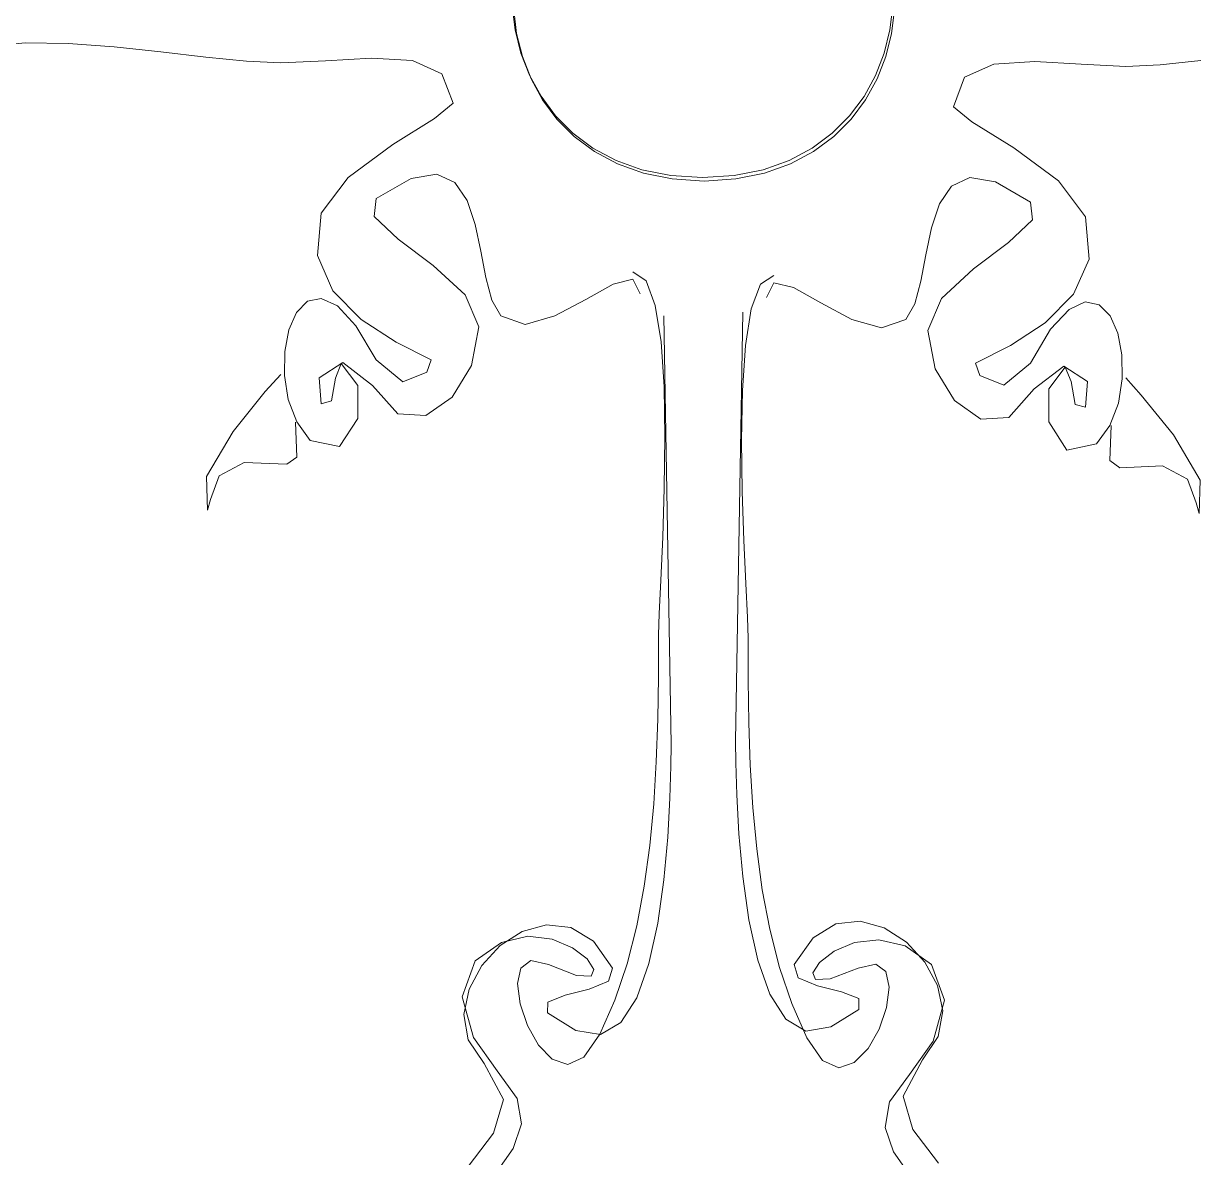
# Model space of a CAD drawing. Header units: centimetres. Extents: x 134057 to 145613, y 5028 to 39996.
# Drawn here: x 135511.4 to 135562.4, y 11377.2 to 11426.4 of the extents above; entities that cross this region are included whole.
import ezdxf

# ---------------------------------------------------------------- set-up
doc = ezdxf.new("R2010")
doc.units = ezdxf.units.CM
doc.layers.add('TEXT', color=3, linetype='Continuous', lineweight=20)

msp = doc.modelspace()

# ---------------------------------------------------------------- linework, layer by layer
at = {"layer": 'TEXT', "color": 2, "linetype": 'Continuous', "lineweight": 9}
for p, q in [((135532.703, 11426.151), (135532.578, 11427.179)), ((135532.703, 11426.151), (135532.578, 11427.179)), ((135532.767, 11426.002), (135532.643, 11427.029)), ((135532.767, 11426.002), (135532.643, 11427.029)), ((135549.081, 11427.177), (135548.956, 11426.149)), ((135549.081, 11427.177), (135548.956, 11426.149)), ((135549.146, 11427.028), (135549.021, 11426)), ((135549.146, 11427.028), (135549.021, 11426)), ((135532.953, 11425.147), (135532.703, 11426.151)), ((135532.953, 11425.147), (135532.703, 11426.151)), ((135533.017, 11424.997), (135532.767, 11426.002)), ((135533.017, 11424.997), (135532.767, 11426.002)), ((135548.956, 11426.149), (135548.706, 11425.145)), ((135548.956, 11426.149), (135548.706, 11425.145)), ((135549.021, 11426), (135548.771, 11424.996)), ((135549.021, 11426), (135548.771, 11424.996)), ((135509.835, 11425.432), (135511.457, 11425.589)), ((135509.835, 11425.432), (135511.457, 11425.589)), ((135511.457, 11425.589), (135513.318, 11425.563)), ((135511.457, 11425.589), (135513.318, 11425.563)), ((135513.318, 11425.563), (135515.313, 11425.412)), ((135513.318, 11425.563), (135515.313, 11425.412)), ((135515.313, 11425.412), (135517.337, 11425.195)), ((135515.313, 11425.412), (135517.337, 11425.195)), ((135517.337, 11425.195), (135519.287, 11424.968)), ((135517.337, 11425.195), (135519.287, 11424.968)), ((135519.287, 11424.968), (135521.058, 11424.789)), ((135519.287, 11424.968), (135521.058, 11424.789)), ((135524.484, 11424.81), (135526.482, 11424.925)), ((135524.484, 11424.81), (135526.482, 11424.925)), ((135526.482, 11424.925), (135528.258, 11424.82)), ((135526.482, 11424.925), (135528.258, 11424.82)), ((135528.258, 11424.82), (135529.532, 11424.249)), ((135528.258, 11424.82), (135529.532, 11424.249)), ((135533.328, 11424.182), (135532.953, 11425.147)), ((135533.328, 11424.182), (135532.953, 11425.147)), ((135533.392, 11424.032), (135533.017, 11424.997)), ((135533.392, 11424.032), (135533.017, 11424.997)), ((135548.706, 11425.145), (135548.331, 11424.18)), ((135548.706, 11425.145), (135548.331, 11424.18)), ((135548.771, 11424.996), (135548.395, 11424.03)), ((135548.771, 11424.996), (135548.395, 11424.03)), ((135562.437, 11424.818), (135560.665, 11424.64)), ((135562.437, 11424.818), (135560.665, 11424.64)), ((135521.058, 11424.789), (135522.546, 11424.717)), ((135521.058, 11424.789), (135522.546, 11424.717)), ((135522.546, 11424.717), (135524.484, 11424.81)), ((135522.546, 11424.717), (135524.484, 11424.81)), ((135553.465, 11424.67), (135552.192, 11424.099)), ((135553.465, 11424.67), (135552.192, 11424.099)), ((135555.242, 11424.776), (135553.465, 11424.67)), ((135555.242, 11424.776), (135553.465, 11424.67)), ((135557.24, 11424.66), (135555.242, 11424.776)), ((135557.24, 11424.66), (135555.242, 11424.776)), ((135559.177, 11424.567), (135557.24, 11424.66)), ((135559.177, 11424.567), (135557.24, 11424.66)), ((135560.665, 11424.64), (135559.177, 11424.567)), ((135560.665, 11424.64), (135559.177, 11424.567)), ((135529.532, 11424.249), (135530.019, 11422.968)), ((135529.532, 11424.249), (135530.019, 11422.968)), ((135533.828, 11423.271), (135533.328, 11424.182)), ((135533.828, 11423.271), (135533.328, 11424.182)), ((135533.892, 11423.122), (135533.392, 11424.032)), ((135533.892, 11423.122), (135533.392, 11424.032)), ((135548.331, 11424.18), (135547.831, 11423.27)), ((135548.331, 11424.18), (135547.831, 11423.27)), ((135548.395, 11424.03), (135547.895, 11423.12)), ((135548.395, 11424.03), (135547.895, 11423.12)), ((135552.192, 11424.099), (135551.705, 11422.818)), ((135552.192, 11424.099), (135551.705, 11422.818)), ((135530.019, 11422.968), (135529.214, 11422.312)), ((135530.019, 11422.968), (135529.214, 11422.312)), ((135534.453, 11422.431), (135533.828, 11423.271)), ((135534.453, 11422.431), (135533.828, 11423.271)), ((135534.517, 11422.282), (135533.892, 11423.122)), ((135534.517, 11422.282), (135533.892, 11423.122)), ((135547.831, 11423.27), (135547.206, 11422.43)), ((135547.831, 11423.27), (135547.206, 11422.43)), ((135547.895, 11423.12), (135547.27, 11422.28)), ((135547.895, 11423.12), (135547.27, 11422.28)), ((135551.705, 11422.818), (135552.51, 11422.163)), ((135551.705, 11422.818), (135552.51, 11422.163)), ((135529.214, 11422.312), (135527.395, 11421.18)), ((135529.214, 11422.312), (135527.395, 11421.18)), ((135535.203, 11421.677), (135534.453, 11422.431)), ((135535.203, 11421.677), (135534.453, 11422.431)), ((135535.267, 11421.528), (135534.517, 11422.282)), ((135535.267, 11421.528), (135534.517, 11422.282)), ((135547.206, 11422.43), (135546.456, 11421.676)), ((135547.206, 11422.43), (135546.456, 11421.676)), ((135547.27, 11422.28), (135546.52, 11421.526)), ((135547.27, 11422.28), (135546.52, 11421.526)), ((135552.51, 11422.163), (135554.328, 11421.03)), ((135552.51, 11422.163), (135554.328, 11421.03)), ((135536.078, 11421.025), (135535.203, 11421.677)), ((135536.078, 11421.025), (135535.203, 11421.677)), ((135536.142, 11420.875), (135535.267, 11421.528)), ((135536.142, 11420.875), (135535.267, 11421.528)), ((135546.456, 11421.676), (135545.58, 11421.024)), ((135546.456, 11421.676), (135545.58, 11421.024)), ((135546.52, 11421.526), (135545.645, 11420.874)), ((135546.52, 11421.526), (135545.645, 11420.874)), ((135527.395, 11421.18), (135525.458, 11419.749)), ((135527.395, 11421.18), (135525.458, 11419.749)), ((135537.078, 11420.49), (135536.078, 11421.025)), ((135537.078, 11420.49), (135536.078, 11421.025)), ((135537.142, 11420.34), (135536.142, 11420.875)), ((135537.142, 11420.34), (135536.142, 11420.875)), ((135545.58, 11421.024), (135544.58, 11420.489)), ((135545.58, 11421.024), (135544.58, 11420.489)), ((135545.645, 11420.874), (135544.645, 11420.34)), ((135545.645, 11420.874), (135544.645, 11420.34)), ((135554.328, 11421.03), (135556.266, 11419.599)), ((135554.328, 11421.03), (135556.266, 11419.599)), ((135538.203, 11420.088), (135537.078, 11420.49)), ((135538.203, 11420.088), (135537.078, 11420.49)), ((135538.267, 11419.939), (135537.142, 11420.34)), ((135538.267, 11419.939), (135537.142, 11420.34)), ((135544.58, 11420.489), (135543.455, 11420.088)), ((135544.58, 11420.489), (135543.455, 11420.088)), ((135544.645, 11420.34), (135543.52, 11419.938)), ((135544.645, 11420.34), (135543.52, 11419.938)), ((135525.458, 11419.749), (135524.295, 11418.199)), ((135525.458, 11419.749), (135524.295, 11418.199)), ((135528.2, 11419.712), (135529.313, 11419.896)), ((135528.2, 11419.712), (135529.313, 11419.896)), ((135529.313, 11419.896), (135530.095, 11419.529)), ((135529.313, 11419.896), (135530.095, 11419.529)), ((135539.453, 11419.835), (135538.203, 11420.088)), ((135539.453, 11419.835), (135538.203, 11420.088)), ((135539.517, 11419.685), (135538.267, 11419.939)), ((135539.517, 11419.685), (135538.267, 11419.939)), ((135540.828, 11419.746), (135539.453, 11419.835)), ((135540.828, 11419.746), (135539.453, 11419.835)), ((135540.83, 11419.746), (135540.828, 11419.746)), ((135540.83, 11419.746), (135540.828, 11419.746)), ((135542.205, 11419.835), (135540.83, 11419.746)), ((135542.205, 11419.835), (135540.83, 11419.746)), ((135543.455, 11420.088), (135542.205, 11419.835)), ((135543.455, 11420.088), (135542.205, 11419.835)), ((135543.52, 11419.938), (135542.269, 11419.685)), ((135543.52, 11419.938), (135542.269, 11419.685)), ((135552.411, 11419.746), (135551.629, 11419.38)), ((135552.411, 11419.746), (135551.629, 11419.38)), ((135553.524, 11419.562), (135552.411, 11419.746)), ((135553.524, 11419.562), (135552.411, 11419.746)), ((135526.68, 11418.834), (135528.2, 11419.712)), ((135526.68, 11418.834), (135528.2, 11419.712)), ((135530.095, 11419.529), (135530.622, 11418.754)), ((135530.095, 11419.529), (135530.622, 11418.754)), ((135540.893, 11419.597), (135539.517, 11419.685)), ((135540.893, 11419.597), (135539.517, 11419.685)), ((135540.894, 11419.597), (135540.893, 11419.597)), ((135540.894, 11419.597), (135540.893, 11419.597)), ((135542.269, 11419.685), (135540.894, 11419.597)), ((135542.269, 11419.685), (135540.894, 11419.597)), ((135551.629, 11419.38), (135551.102, 11418.605)), ((135551.629, 11419.38), (135551.102, 11418.605)), ((135555.044, 11418.685), (135553.524, 11419.562)), ((135555.044, 11418.685), (135553.524, 11419.562)), ((135556.266, 11419.599), (135557.429, 11418.049)), ((135556.266, 11419.599), (135557.429, 11418.049)), ((135526.594, 11418.057), (135526.68, 11418.834)), ((135526.594, 11418.057), (135526.68, 11418.834)), ((135530.622, 11418.754), (135530.97, 11417.714)), ((135530.622, 11418.754), (135530.97, 11417.714)), ((135524.295, 11418.199), (135524.135, 11416.362)), ((135524.295, 11418.199), (135524.135, 11416.362)), ((135551.102, 11418.605), (135550.754, 11417.564)), ((135551.102, 11418.605), (135550.754, 11417.564)), ((135555.13, 11417.908), (135555.044, 11418.685)), ((135555.13, 11417.908), (135555.044, 11418.685)), ((135527.629, 11417.082), (135526.594, 11418.057)), ((135527.629, 11417.082), (135526.594, 11418.057)), ((135530.97, 11417.714), (135531.214, 11416.55)), ((135530.97, 11417.714), (135531.214, 11416.55)), ((135554.095, 11416.932), (135555.13, 11417.908)), ((135554.095, 11416.932), (135555.13, 11417.908)), ((135557.429, 11418.049), (135557.589, 11416.212)), ((135557.429, 11418.049), (135557.589, 11416.212)), ((135550.754, 11417.564), (135550.51, 11416.4)), ((135550.754, 11417.564), (135550.51, 11416.4)), ((135529.153, 11415.938), (135527.629, 11417.082)), ((135529.153, 11415.938), (135527.629, 11417.082)), ((135552.571, 11415.789), (135554.095, 11416.932)), ((135552.571, 11415.789), (135554.095, 11416.932)), ((135524.135, 11416.362), (135524.807, 11414.838)), ((135524.135, 11416.362), (135524.807, 11414.838)), ((135531.214, 11416.55), (135531.431, 11415.406)), ((135531.214, 11416.55), (135531.431, 11415.406)), ((135550.51, 11416.4), (135550.293, 11415.256)), ((135550.51, 11416.4), (135550.293, 11415.256)), ((135557.589, 11416.212), (135556.917, 11414.689)), ((135557.589, 11416.212), (135556.917, 11414.689)), ((135530.531, 11414.658), (135529.153, 11415.938)), ((135530.531, 11414.658), (135529.153, 11415.938)), ((135538.381, 11415.266), (135537.809, 11415.655)), ((135538.381, 11415.266), (135537.809, 11415.655)), ((135551.193, 11414.508), (135552.571, 11415.789)), ((135551.193, 11414.508), (135552.571, 11415.789)), ((135531.431, 11415.406), (135531.696, 11414.424)), ((135531.431, 11415.406), (135531.696, 11414.424)), ((135535.762, 11414.462), (135536.949, 11415.125)), ((135535.762, 11414.462), (135536.949, 11415.125)), ((135536.949, 11415.125), (135537.801, 11415.337)), ((135536.949, 11415.125), (135537.801, 11415.337)), ((135537.801, 11415.337), (135538.127, 11414.701)), ((135537.801, 11415.337), (135538.127, 11414.701)), ((135538.779, 11414.201), (135538.381, 11415.266)), ((135538.779, 11414.201), (135538.381, 11415.266)), ((135543.343, 11415.116), (135543.915, 11415.505)), ((135543.343, 11415.116), (135543.915, 11415.505)), ((135543.923, 11415.187), (135543.597, 11414.551)), ((135543.923, 11415.187), (135543.597, 11414.551)), ((135544.775, 11414.975), (135543.923, 11415.187)), ((135544.775, 11414.975), (135543.923, 11415.187)), ((135550.293, 11415.256), (135550.028, 11414.274)), ((135550.293, 11415.256), (135550.028, 11414.274)), ((135524.807, 11414.838), (135526.035, 11413.597)), ((135524.807, 11414.838), (135526.035, 11413.597)), ((135531.132, 11413.27), (135530.531, 11414.658)), ((135531.132, 11413.27), (135530.531, 11414.658)), ((135542.944, 11414.051), (135543.343, 11415.116)), ((135542.944, 11414.051), (135543.343, 11415.116)), ((135545.962, 11414.313), (135544.775, 11414.975)), ((135545.962, 11414.313), (135544.775, 11414.975)), ((135556.917, 11414.689), (135555.689, 11413.447)), ((135556.917, 11414.689), (135555.689, 11413.447)), ((135523.703, 11414.38), (135523.229, 11413.897)), ((135523.703, 11414.38), (135523.229, 11413.897)), ((135524.3, 11414.503), (135523.703, 11414.38)), ((135524.3, 11414.503), (135523.703, 11414.38)), ((135525.005, 11414.179), (135524.3, 11414.503)), ((135525.005, 11414.179), (135524.3, 11414.503)), ((135525.804, 11413.32), (135525.005, 11414.179)), ((135525.804, 11413.32), (135525.005, 11414.179)), ((135531.696, 11414.424), (135532.086, 11413.747)), ((135531.696, 11414.424), (135532.086, 11413.747)), ((135534.429, 11413.747), (135535.762, 11414.462)), ((135534.429, 11413.747), (135535.762, 11414.462)), ((135539.031, 11412.616), (135538.779, 11414.201)), ((135539.031, 11412.616), (135538.779, 11414.201)), ((135547.295, 11413.597), (135545.962, 11414.313)), ((135547.295, 11413.597), (135545.962, 11414.313)), ((135550.028, 11414.274), (135549.638, 11413.597)), ((135550.028, 11414.274), (135549.638, 11413.597)), ((135550.592, 11413.12), (135551.193, 11414.508)), ((135550.592, 11413.12), (135551.193, 11414.508)), ((135556.719, 11414.029), (135557.424, 11414.353)), ((135556.719, 11414.029), (135557.424, 11414.353)), ((135557.424, 11414.353), (135558.021, 11414.23)), ((135557.424, 11414.353), (135558.021, 11414.23)), ((135558.021, 11414.23), (135558.495, 11413.748)), ((135558.021, 11414.23), (135558.495, 11413.748)), ((135523.229, 11413.897), (135522.894, 11413.142)), ((135523.229, 11413.897), (135522.894, 11413.142)), ((135526.035, 11413.597), (135527.546, 11412.607)), ((135526.035, 11413.597), (135527.546, 11412.607)), ((135532.086, 11413.747), (135533.14, 11413.376)), ((135532.086, 11413.747), (135533.14, 11413.376)), ((135533.14, 11413.376), (135534.429, 11413.747)), ((135533.14, 11413.376), (135534.429, 11413.747)), ((135539.145, 11413.756), (135539.463, 11395.155)), ((135539.145, 11413.756), (135539.463, 11395.155)), ((135542.578, 11413.906), (135542.26, 11395.305)), ((135542.578, 11413.906), (135542.26, 11395.305)), ((135542.693, 11412.466), (135542.944, 11414.051)), ((135542.693, 11412.466), (135542.944, 11414.051)), ((135548.584, 11413.226), (135547.295, 11413.597)), ((135548.584, 11413.226), (135547.295, 11413.597)), ((135549.638, 11413.597), (135548.584, 11413.226)), ((135549.638, 11413.597), (135548.584, 11413.226)), ((135555.92, 11413.17), (135556.719, 11414.029)), ((135555.92, 11413.17), (135556.719, 11414.029)), ((135558.495, 11413.748), (135558.83, 11412.992)), ((135558.495, 11413.748), (135558.83, 11412.992)), ((135522.894, 11413.142), (135522.712, 11412.202)), ((135522.894, 11413.142), (135522.712, 11412.202)), ((135526.68, 11411.839), (135525.804, 11413.32)), ((135526.68, 11411.839), (135525.804, 11413.32)), ((135530.805, 11411.601), (135531.132, 11413.27)), ((135530.805, 11411.601), (135531.132, 11413.27)), ((135550.919, 11411.452), (135550.592, 11413.12)), ((135550.919, 11411.452), (135550.592, 11413.12)), ((135555.689, 11413.447), (135554.178, 11412.458)), ((135555.689, 11413.447), (135554.178, 11412.458)), ((135555.044, 11411.69), (135555.92, 11413.17)), ((135555.044, 11411.69), (135555.92, 11413.17)), ((135527.546, 11412.607), (135529.065, 11411.839)), ((135527.546, 11412.607), (135529.065, 11411.839)), ((135539.162, 11410.664), (135539.031, 11412.616)), ((135539.162, 11410.664), (135539.031, 11412.616)), ((135558.83, 11412.992), (135559.012, 11412.052)), ((135558.83, 11412.992), (135559.012, 11412.052)), ((135522.712, 11412.202), (135522.698, 11411.165)), ((135522.712, 11412.202), (135522.698, 11411.165)), ((135542.562, 11410.514), (135542.693, 11412.466)), ((135542.562, 11410.514), (135542.693, 11412.466)), ((135554.178, 11412.458), (135552.659, 11411.69)), ((135554.178, 11412.458), (135552.659, 11411.69)), ((135524.201, 11411.056), (135525.237, 11411.721)), ((135524.201, 11411.056), (135525.237, 11411.721)), ((135525.167, 11411.675), (135524.911, 11411.044)), ((135525.167, 11411.675), (135524.911, 11411.044)), ((135525.885, 11410.726), (135525.167, 11411.675)), ((135525.885, 11410.726), (135525.167, 11411.675)), ((135525.237, 11411.721), (135526.521, 11410.726)), ((135525.237, 11411.721), (135526.521, 11410.726)), ((135527.828, 11410.885), (135526.68, 11411.839)), ((135527.828, 11410.885), (135526.68, 11411.839)), ((135529.065, 11411.839), (135528.871, 11411.309)), ((135529.065, 11411.839), (135528.871, 11411.309)), ((135529.967, 11410.223), (135530.805, 11411.601)), ((135529.967, 11410.223), (135530.805, 11411.601)), ((135552.659, 11411.69), (135552.853, 11411.16)), ((135552.659, 11411.69), (135552.853, 11411.16)), ((135553.896, 11410.736), (135555.044, 11411.69)), ((135553.896, 11410.736), (135555.044, 11411.69)), ((135556.486, 11411.572), (135555.203, 11410.577)), ((135556.486, 11411.572), (135555.203, 11410.577)), ((135557.523, 11410.906), (135556.486, 11411.572)), ((135557.523, 11410.906), (135556.486, 11411.572)), ((135559.012, 11412.052), (135559.026, 11411.015)), ((135559.012, 11412.052), (135559.026, 11411.015)), ((135522.546, 11411.203), (135521.871, 11410.463)), ((135522.546, 11411.203), (135521.871, 11410.463)), ((135522.698, 11411.165), (135522.868, 11410.117)), ((135522.698, 11411.165), (135522.868, 11410.117)), ((135524.295, 11409.931), (135524.201, 11411.056)), ((135524.295, 11409.931), (135524.201, 11411.056)), ((135524.911, 11411.044), (135524.745, 11410.056)), ((135524.911, 11411.044), (135524.745, 11410.056)), ((135528.871, 11411.309), (135527.828, 11410.885)), ((135528.871, 11411.309), (135527.828, 11410.885)), ((135551.757, 11410.073), (135550.919, 11411.452)), ((135551.757, 11410.073), (135550.919, 11411.452)), ((135552.853, 11411.16), (135553.896, 11410.736)), ((135552.853, 11411.16), (135553.896, 11410.736)), ((135555.839, 11410.577), (135556.557, 11411.526)), ((135555.839, 11410.577), (135556.557, 11411.526)), ((135556.557, 11411.526), (135556.812, 11410.895)), ((135556.557, 11411.526), (135556.812, 11410.895)), ((135559.177, 11411.054), (135559.853, 11410.313)), ((135559.177, 11411.054), (135559.853, 11410.313)), ((135525.879, 11409.295), (135525.885, 11410.726)), ((135525.879, 11409.295), (135525.885, 11410.726)), ((135526.521, 11410.726), (135527.611, 11409.495)), ((135526.521, 11410.726), (135527.611, 11409.495)), ((135539.2, 11408.501), (135539.162, 11410.664)), ((135539.2, 11408.501), (135539.162, 11410.664)), ((135555.203, 11410.577), (135554.113, 11409.345)), ((135555.203, 11410.577), (135554.113, 11409.345)), ((135555.845, 11409.146), (135555.839, 11410.577)), ((135555.845, 11409.146), (135555.839, 11410.577)), ((135556.812, 11410.895), (135556.979, 11409.906)), ((135556.812, 11410.895), (135556.979, 11409.906)), ((135557.429, 11409.782), (135557.523, 11410.906)), ((135557.429, 11409.782), (135557.523, 11410.906)), ((135559.026, 11411.015), (135558.856, 11409.967)), ((135559.026, 11411.015), (135558.856, 11409.967)), ((135521.871, 11410.463), (135520.48, 11408.739)), ((135521.871, 11410.463), (135520.48, 11408.739)), ((135522.868, 11410.117), (135523.236, 11409.147)), ((135522.868, 11410.117), (135523.236, 11409.147)), ((135524.745, 11410.056), (135524.295, 11409.931)), ((135524.745, 11410.056), (135524.295, 11409.931)), ((135528.831, 11409.424), (135529.967, 11410.223)), ((135528.831, 11409.424), (135529.967, 11410.223)), ((135542.524, 11408.351), (135542.562, 11410.514)), ((135542.524, 11408.351), (135542.562, 11410.514)), ((135552.893, 11409.274), (135551.757, 11410.073)), ((135552.893, 11409.274), (135551.757, 11410.073)), ((135559.853, 11410.313), (135561.244, 11408.589)), ((135559.853, 11410.313), (135561.244, 11408.589)), ((135556.979, 11409.906), (135557.429, 11409.782)), ((135556.979, 11409.906), (135557.429, 11409.782)), ((135558.856, 11409.967), (135558.487, 11408.997)), ((135558.856, 11409.967), (135558.487, 11408.997)), ((135523.241, 11407.623), (135523.182, 11409.136)), ((135523.241, 11407.623), (135523.182, 11409.136)), ((135523.236, 11409.147), (135523.818, 11408.342)), ((135523.236, 11409.147), (135523.818, 11408.342)), ((135525.096, 11408.077), (135525.879, 11409.295)), ((135525.096, 11408.077), (135525.879, 11409.295)), ((135527.611, 11409.495), (135528.831, 11409.424)), ((135527.611, 11409.495), (135528.831, 11409.424)), ((135554.113, 11409.345), (135552.893, 11409.274)), ((135554.113, 11409.345), (135552.893, 11409.274)), ((135556.628, 11407.927), (135555.845, 11409.146)), ((135556.628, 11407.927), (135555.845, 11409.146)), ((135558.487, 11408.997), (135557.906, 11408.192)), ((135558.487, 11408.997), (135557.906, 11408.192)), ((135520.48, 11408.739), (135519.327, 11406.777)), ((135520.48, 11408.739), (135519.327, 11406.777)), ((135539.171, 11406.28), (135539.2, 11408.501)), ((135539.171, 11406.28), (135539.2, 11408.501)), ((135558.483, 11407.473), (135558.541, 11408.987)), ((135558.483, 11407.473), (135558.541, 11408.987)), ((135561.244, 11408.589), (135562.397, 11406.627)), ((135561.244, 11408.589), (135562.397, 11406.627)), ((135523.818, 11408.342), (135525.096, 11408.077)), ((135523.818, 11408.342), (135525.096, 11408.077)), ((135542.553, 11406.13), (135542.524, 11408.351)), ((135542.553, 11406.13), (135542.524, 11408.351)), ((135557.906, 11408.192), (135556.628, 11407.927)), ((135557.906, 11408.192), (135556.628, 11407.927)), ((135522.806, 11407.311), (135523.241, 11407.623)), ((135522.806, 11407.311), (135523.241, 11407.623)), ((135558.918, 11407.161), (135558.483, 11407.473)), ((135558.918, 11407.161), (135558.483, 11407.473)), ((135519.873, 11406.816), (135520.957, 11407.388)), ((135519.873, 11406.816), (135520.957, 11407.388)), ((135520.957, 11407.388), (135522.806, 11407.311)), ((135520.957, 11407.388), (135522.806, 11407.311)), ((135560.767, 11407.238), (135558.918, 11407.161)), ((135560.767, 11407.238), (135558.918, 11407.161)), ((135561.851, 11406.667), (135560.767, 11407.238)), ((135561.851, 11406.667), (135560.767, 11407.238)), ((135519.327, 11406.777), (135519.367, 11405.321)), ((135519.327, 11406.777), (135519.367, 11405.321)), ((135519.496, 11405.786), (135519.873, 11406.816)), ((135519.496, 11405.786), (135519.873, 11406.816)), ((135562.228, 11405.636), (135561.851, 11406.667)), ((135562.228, 11405.636), (135561.851, 11406.667)), ((135562.397, 11406.627), (135562.357, 11405.171)), ((135562.397, 11406.627), (135562.357, 11405.171)), ((135539.102, 11404.156), (135539.171, 11406.28)), ((135539.102, 11404.156), (135539.171, 11406.28)), ((135542.622, 11404.007), (135542.553, 11406.13)), ((135542.622, 11404.007), (135542.553, 11406.13)), ((135519.367, 11405.321), (135519.496, 11405.786)), ((135519.367, 11405.321), (135519.496, 11405.786)), ((135562.357, 11405.171), (135562.228, 11405.636)), ((135562.357, 11405.171), (135562.228, 11405.636)), ((135539.02, 11402.285), (135539.102, 11404.156)), ((135539.02, 11402.285), (135539.102, 11404.156)), ((135542.704, 11402.135), (135542.622, 11404.007)), ((135542.704, 11402.135), (135542.622, 11404.007)), ((135538.951, 11400.82), (135539.02, 11402.285)), ((135538.951, 11400.82), (135539.02, 11402.285)), ((135542.773, 11400.67), (135542.704, 11402.135)), ((135542.773, 11400.67), (135542.704, 11402.135)), ((135538.922, 11399.915), (135538.951, 11400.82)), ((135538.922, 11399.915), (135538.951, 11400.82)), ((135542.802, 11399.766), (135542.773, 11400.67)), ((135542.802, 11399.766), (135542.773, 11400.67)), ((135538.915, 11398.091), (135538.922, 11399.915)), ((135538.915, 11398.091), (135538.922, 11399.915)), ((135542.809, 11397.941), (135542.802, 11399.766)), ((135542.809, 11397.941), (135542.802, 11399.766)), ((135538.886, 11396.251), (135538.915, 11398.091)), ((135538.886, 11396.251), (135538.915, 11398.091)), ((135542.838, 11396.101), (135542.809, 11397.941)), ((135542.838, 11396.101), (135542.809, 11397.941)), ((135538.823, 11394.409), (135538.886, 11396.251)), ((135538.823, 11394.409), (135538.886, 11396.251)), ((135542.901, 11394.26), (135542.838, 11396.101)), ((135542.901, 11394.26), (135542.838, 11396.101)), ((135542.26, 11395.305), (135542.269, 11394.365)), ((135542.26, 11395.305), (135542.269, 11394.365)), ((135539.463, 11395.155), (135539.455, 11394.216)), ((135539.463, 11395.155), (135539.455, 11394.216)), ((135538.713, 11392.579), (135538.823, 11394.409)), ((135538.713, 11392.579), (135538.823, 11394.409)), ((135539.455, 11394.216), (135539.415, 11392.828)), ((135539.455, 11394.216), (135539.415, 11392.828)), ((135542.269, 11394.365), (135542.309, 11392.977)), ((135542.269, 11394.365), (135542.309, 11392.977)), ((135543.011, 11392.43), (135542.901, 11394.26)), ((135543.011, 11392.43), (135542.901, 11394.26)), ((135539.415, 11392.828), (135539.322, 11391.134)), ((135539.415, 11392.828), (135539.322, 11391.134)), ((135542.309, 11392.977), (135542.402, 11391.284)), ((135542.309, 11392.977), (135542.402, 11391.284)), ((135538.544, 11390.774), (135538.713, 11392.579)), ((135538.544, 11390.774), (135538.713, 11392.579)), ((135543.18, 11390.624), (135543.011, 11392.43)), ((135543.18, 11390.624), (135543.011, 11392.43)), ((135542.402, 11391.284), (135542.571, 11389.429)), ((135542.402, 11391.284), (135542.571, 11389.429)), ((135538.304, 11389.007), (135538.544, 11390.774)), ((135538.304, 11389.007), (135538.544, 11390.774)), ((135539.322, 11391.134), (135539.153, 11389.279)), ((135539.322, 11391.134), (135539.153, 11389.279)), ((135543.42, 11388.857), (135543.18, 11390.624)), ((135543.42, 11388.857), (135543.18, 11390.624)), ((135539.153, 11389.279), (135538.887, 11387.405)), ((135539.153, 11389.279), (135538.887, 11387.405)), ((135542.571, 11389.429), (135542.837, 11387.554)), ((135542.571, 11389.429), (135542.837, 11387.554)), ((135537.979, 11387.291), (135538.304, 11389.007)), ((135537.979, 11387.291), (135538.304, 11389.007)), ((135543.745, 11387.141), (135543.42, 11388.857)), ((135543.745, 11387.141), (135543.42, 11388.857)), ((135534.065, 11387.339), (135533.015, 11387.047)), ((135534.065, 11387.339), (135533.015, 11387.047)), ((135535.12, 11387.225), (135534.065, 11387.339)), ((135535.12, 11387.225), (135534.065, 11387.339)), ((135536.098, 11386.625), (135535.12, 11387.225)), ((135536.098, 11386.625), (135535.12, 11387.225)), ((135537.558, 11385.64), (135537.979, 11387.291)), ((135537.558, 11385.64), (135537.979, 11387.291)), ((135538.887, 11387.405), (135538.502, 11385.654)), ((135538.887, 11387.405), (135538.502, 11385.654)), ((135542.837, 11387.554), (135543.222, 11385.804)), ((135542.837, 11387.554), (135543.222, 11385.804)), ((135544.165, 11385.49), (135543.745, 11387.141)), ((135544.165, 11385.49), (135543.745, 11387.141)), ((135545.625, 11386.775), (135546.604, 11387.375)), ((135545.625, 11386.775), (135546.604, 11387.375)), ((135546.604, 11387.375), (135547.659, 11387.488)), ((135546.604, 11387.375), (135547.659, 11387.488)), ((135547.659, 11387.488), (135548.709, 11387.197)), ((135547.659, 11387.488), (135548.709, 11387.197)), ((135548.709, 11387.197), (135549.673, 11386.581)), ((135548.709, 11387.197), (135549.673, 11386.581)), ((135530.973, 11385.766), (135532.113, 11386.566)), ((135530.973, 11385.766), (135532.113, 11386.566)), ((135533.015, 11387.047), (135532.051, 11386.431)), ((135533.015, 11387.047), (135532.051, 11386.431)), ((135532.113, 11386.566), (135533.252, 11386.836)), ((135532.113, 11386.566), (135533.252, 11386.836)), ((135533.252, 11386.836), (135534.305, 11386.714)), ((135533.252, 11386.836), (135534.305, 11386.714)), ((135534.305, 11386.714), (135535.19, 11386.341)), ((135534.305, 11386.714), (135535.19, 11386.341)), ((135536.92, 11385.457), (135536.098, 11386.625)), ((135536.92, 11385.457), (135536.098, 11386.625)), ((135544.804, 11385.607), (135545.625, 11386.775)), ((135544.804, 11385.607), (135545.625, 11386.775)), ((135547.418, 11386.564), (135546.533, 11386.191)), ((135547.418, 11386.564), (135546.533, 11386.191)), ((135548.472, 11386.686), (135547.418, 11386.564)), ((135548.472, 11386.686), (135547.418, 11386.564)), ((135549.611, 11386.417), (135548.472, 11386.686)), ((135549.611, 11386.417), (135548.472, 11386.686)), ((135549.673, 11386.581), (135550.47, 11385.721)), ((135549.673, 11386.581), (135550.47, 11385.721)), ((135532.051, 11386.431), (135531.253, 11385.572)), ((135532.051, 11386.431), (135531.253, 11385.572)), ((135535.19, 11386.341), (135535.823, 11385.856)), ((135535.19, 11386.341), (135535.823, 11385.856)), ((135546.533, 11386.191), (135545.901, 11385.707)), ((135546.533, 11386.191), (135545.901, 11385.707)), ((135550.751, 11385.616), (135549.611, 11386.417)), ((135550.751, 11385.616), (135549.611, 11386.417)), ((135530.407, 11384.211), (135530.973, 11385.766)), ((135530.407, 11384.211), (135530.973, 11385.766)), ((135531.253, 11385.572), (135530.704, 11384.55)), ((135531.253, 11385.572), (135530.704, 11384.55)), ((135533.382, 11385.784), (135532.949, 11385.461)), ((135533.382, 11385.784), (135532.949, 11385.461)), ((135534.152, 11385.607), (135533.382, 11385.784)), ((135534.152, 11385.607), (135533.382, 11385.784)), ((135535.367, 11385.136), (135534.152, 11385.607)), ((135535.367, 11385.136), (135534.152, 11385.607)), ((135535.823, 11385.856), (135536.119, 11385.401)), ((135535.823, 11385.856), (135536.119, 11385.401)), ((135537.029, 11384.067), (135537.558, 11385.64)), ((135537.029, 11384.067), (135537.558, 11385.64)), ((135538.502, 11385.654), (135537.975, 11384.171)), ((135538.502, 11385.654), (135537.975, 11384.171)), ((135543.222, 11385.804), (135543.748, 11384.321)), ((135543.222, 11385.804), (135543.748, 11384.321)), ((135544.977, 11385.042), (135544.804, 11385.607)), ((135544.977, 11385.042), (135544.804, 11385.607)), ((135545.901, 11385.707), (135545.605, 11385.251)), ((135545.901, 11385.707), (135545.605, 11385.251)), ((135547.572, 11385.457), (135548.342, 11385.634)), ((135547.572, 11385.457), (135548.342, 11385.634)), ((135548.342, 11385.634), (135548.775, 11385.311)), ((135548.342, 11385.634), (135548.775, 11385.311)), ((135550.47, 11385.721), (135551.02, 11384.7)), ((135550.47, 11385.721), (135551.02, 11384.7)), ((135551.317, 11384.062), (135550.751, 11385.616)), ((135551.317, 11384.062), (135550.751, 11385.616)), ((135532.949, 11385.461), (135532.81, 11384.784)), ((135532.949, 11385.461), (135532.81, 11384.784)), ((135535.995, 11385.114), (135535.367, 11385.136)), ((135535.995, 11385.114), (135535.367, 11385.136)), ((135536.119, 11385.401), (135535.995, 11385.114)), ((135536.119, 11385.401), (135535.995, 11385.114)), ((135536.747, 11384.893), (135536.92, 11385.457)), ((135536.747, 11384.893), (135536.92, 11385.457)), ((135544.695, 11383.918), (135544.165, 11385.49)), ((135544.695, 11383.918), (135544.165, 11385.49)), ((135545.817, 11384.694), (135544.977, 11385.042)), ((135545.817, 11384.694), (135544.977, 11385.042)), ((135545.605, 11385.251), (135545.729, 11384.964)), ((135545.605, 11385.251), (135545.729, 11384.964)), ((135546.356, 11384.986), (135547.572, 11385.457)), ((135546.356, 11384.986), (135547.572, 11385.457)), ((135548.775, 11385.311), (135548.914, 11384.634)), ((135548.775, 11385.311), (135548.914, 11384.634)), ((135530.704, 11384.55), (135530.484, 11383.448)), ((135530.704, 11384.55), (135530.484, 11383.448)), ((135532.81, 11384.784), (135532.921, 11383.903)), ((135532.81, 11384.784), (135532.921, 11383.903)), ((135534.873, 11384.285), (135535.907, 11384.544)), ((135534.873, 11384.285), (135535.907, 11384.544)), ((135535.907, 11384.544), (135536.747, 11384.893)), ((135535.907, 11384.544), (135536.747, 11384.893)), ((135545.729, 11384.964), (135546.356, 11384.986)), ((135545.729, 11384.964), (135546.356, 11384.986)), ((135546.851, 11384.434), (135545.817, 11384.694)), ((135546.851, 11384.434), (135545.817, 11384.694)), ((135548.914, 11384.634), (135548.803, 11383.753)), ((135548.914, 11384.634), (135548.803, 11383.753)), ((135551.02, 11384.7), (135551.24, 11383.597)), ((135551.02, 11384.7), (135551.24, 11383.597)), ((135530.902, 11382.445), (135530.407, 11384.211)), ((135530.902, 11382.445), (135530.407, 11384.211)), ((135534.117, 11383.985), (135534.873, 11384.285)), ((135534.117, 11383.985), (135534.873, 11384.285)), ((135536.378, 11382.586), (135537.029, 11384.067)), ((135536.378, 11382.586), (135537.029, 11384.067)), ((135537.975, 11384.171), (135537.286, 11383.098)), ((135537.975, 11384.171), (135537.286, 11383.098)), ((135543.748, 11384.321), (135544.438, 11383.247)), ((135543.748, 11384.321), (135544.438, 11383.247)), ((135547.607, 11384.135), (135546.851, 11384.434)), ((135547.607, 11384.135), (135546.851, 11384.434)), ((135547.612, 11383.667), (135547.607, 11384.135)), ((135547.612, 11383.667), (135547.607, 11384.135)), ((135550.822, 11382.295), (135551.317, 11384.062)), ((135550.822, 11382.295), (135551.317, 11384.062)), ((135532.921, 11383.903), (135533.238, 11382.964)), ((135532.921, 11383.903), (135533.238, 11382.964)), ((135534.112, 11383.518), (135534.117, 11383.985)), ((135534.112, 11383.518), (135534.117, 11383.985)), ((135535.33, 11382.754), (135534.112, 11383.518)), ((135535.33, 11382.754), (135534.112, 11383.518)), ((135545.346, 11382.436), (135544.695, 11383.918)), ((135545.346, 11382.436), (135544.695, 11383.918)), ((135546.394, 11382.904), (135547.612, 11383.667)), ((135546.394, 11382.904), (135547.612, 11383.667)), ((135548.803, 11383.753), (135548.486, 11382.814)), ((135548.803, 11383.753), (135548.486, 11382.814)), ((135551.24, 11383.597), (135551.05, 11382.495)), ((135551.24, 11383.597), (135551.05, 11382.495)), ((135530.484, 11383.448), (135530.674, 11382.345)), ((135530.484, 11383.448), (135530.674, 11382.345)), ((135537.286, 11383.098), (135536.411, 11382.578)), ((135537.286, 11383.098), (135536.411, 11382.578)), ((135544.438, 11383.247), (135545.313, 11382.728)), ((135544.438, 11383.247), (135545.313, 11382.728)), ((135533.238, 11382.964), (135533.717, 11382.116)), ((135533.238, 11382.964), (135533.717, 11382.116)), ((135536.411, 11382.578), (135535.33, 11382.754)), ((135536.411, 11382.578), (135535.33, 11382.754)), ((135535.689, 11381.593), (135536.378, 11382.586)), ((135535.689, 11381.593), (135536.378, 11382.586)), ((135545.313, 11382.728), (135546.394, 11382.904)), ((135545.313, 11382.728), (135546.394, 11382.904)), ((135548.486, 11382.814), (135548.007, 11381.966)), ((135548.486, 11382.814), (135548.007, 11381.966)), ((135551.05, 11382.495), (135550.369, 11381.473)), ((135551.05, 11382.495), (135550.369, 11381.473)), ((135530.674, 11382.345), (135531.355, 11381.324)), ((135530.674, 11382.345), (135531.355, 11381.324)), ((135531.927, 11380.996), (135530.902, 11382.445)), ((135531.927, 11380.996), (135530.902, 11382.445)), ((135533.717, 11382.116), (135534.315, 11381.506)), ((135533.717, 11382.116), (135534.315, 11381.506)), ((135546.035, 11381.444), (135545.346, 11382.436)), ((135546.035, 11381.444), (135545.346, 11382.436)), ((135548.007, 11381.966), (135547.409, 11381.356)), ((135548.007, 11381.966), (135547.409, 11381.356)), ((135549.797, 11380.847), (135550.822, 11382.295)), ((135549.797, 11380.847), (135550.822, 11382.295)), ((135534.315, 11381.506), (135534.987, 11381.282)), ((135534.315, 11381.506), (135534.987, 11381.282)), ((135534.987, 11381.282), (135535.689, 11381.593)), ((135534.987, 11381.282), (135535.689, 11381.593)), ((135546.737, 11381.133), (135546.035, 11381.444)), ((135546.737, 11381.133), (135546.035, 11381.444)), ((135550.369, 11381.473), (135549.527, 11379.903)), ((135550.369, 11381.473), (135549.527, 11379.903)), ((135531.355, 11381.324), (135532.197, 11379.754)), ((135531.355, 11381.324), (135532.197, 11379.754)), ((135532.792, 11379.804), (135531.927, 11380.996)), ((135532.792, 11379.804), (135531.927, 11380.996)), ((135547.409, 11381.356), (135546.737, 11381.133)), ((135547.409, 11381.356), (135546.737, 11381.133)), ((135548.932, 11379.654), (135549.797, 11380.847)), ((135548.932, 11379.654), (135549.797, 11380.847)), ((135532.197, 11379.754), (135531.773, 11378.303)), ((135532.197, 11379.754), (135531.773, 11378.303)), ((135532.977, 11378.698), (135532.792, 11379.804)), ((135532.977, 11378.698), (135532.792, 11379.804)), ((135548.747, 11378.549), (135548.932, 11379.654)), ((135548.747, 11378.549), (135548.932, 11379.654)), ((135549.527, 11379.903), (135549.951, 11378.453)), ((135549.527, 11379.903), (135549.951, 11378.453)), ((135532.622, 11377.634), (135532.977, 11378.698)), ((135532.622, 11377.634), (135532.977, 11378.698)), ((135549.101, 11377.485), (135548.747, 11378.549)), ((135549.101, 11377.485), (135548.747, 11378.549)), ((135549.951, 11378.453), (135551.062, 11377.002)), ((135549.951, 11378.453), (135551.062, 11377.002)), ((135531.773, 11378.303), (135530.662, 11376.852)), ((135531.773, 11378.303), (135530.662, 11376.852)), ((135531.867, 11376.565), (135532.622, 11377.634)), ((135531.867, 11376.565), (135532.622, 11377.634)), ((135549.857, 11376.415), (135549.101, 11377.485)), ((135549.857, 11376.415), (135549.101, 11377.485))]:
    msp.add_line(p, q, dxfattribs=at)

doc.saveas('drawing.dxf')
